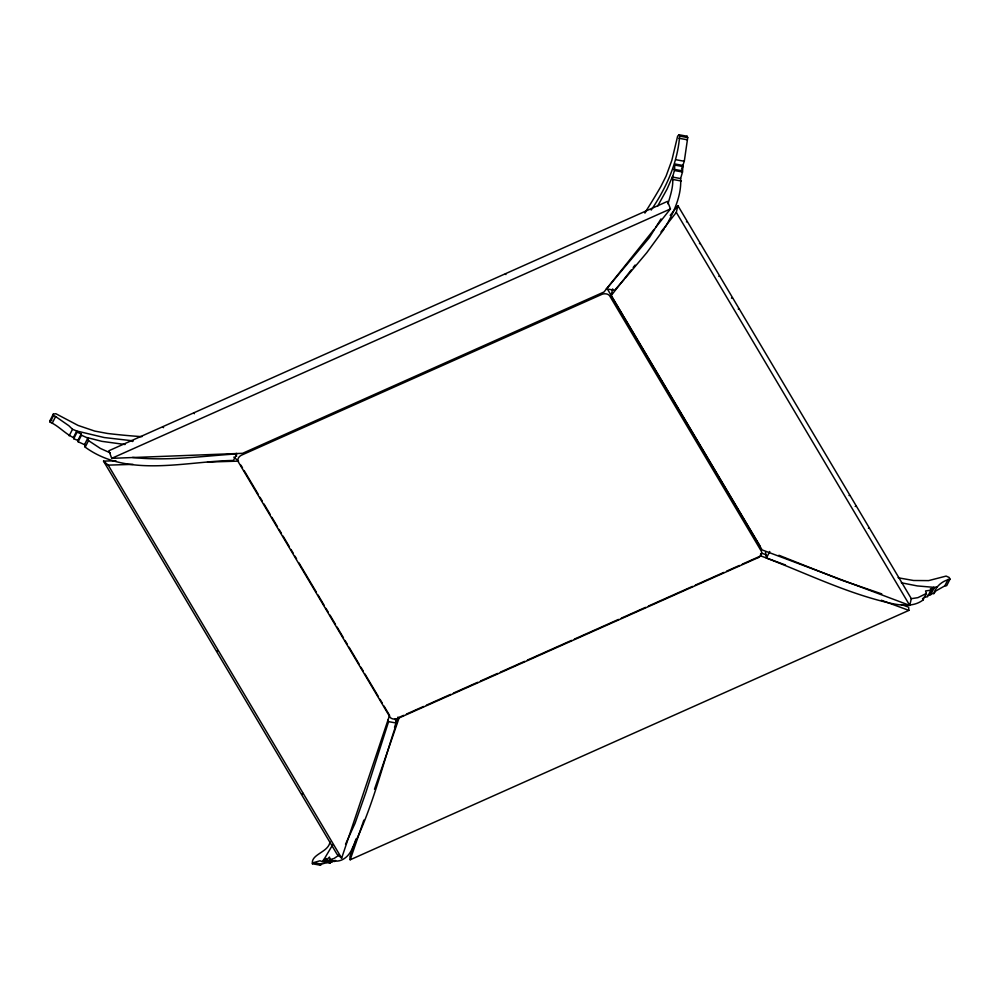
<?xml version="1.0" encoding="UTF-8"?>
<svg xmlns="http://www.w3.org/2000/svg" width="1000" height="1000" viewBox="0 0 1000 1000"><rect width="100%" height="100%" fill="white"/><g stroke="black" fill="none" stroke-linecap="round" stroke-linejoin="round"><path stroke-width="1.5" d="M651.175 210.087C666.35 187.75 677.513 163.075 679.638 136.113L679.025 134.775L677.625 136.175L671.825 160.425L666.112 176.038L660.913 186.425A546.9 210.575 -79.7 0 1 644.762 212.975M681.575 169.112L684.3 161.25L687.725 137.575L687.113 136.237L679.025 134.775M665.15 227.387C673.562 212.688 681.8 195.712 680.612 178.562L682.5 172L682.975 165.463L674.9 164L674.412 170.525L672.537 177.087C673.725 185.963 670.425 195.3 667.975 203.9M670.2 215.4L677.862 205.613L911.312 598.638L909.75 605.413L762.138 549.925L611.125 295.663L612.675 288.888M660.975 231.975L676.312 212.387L677.862 205.613M387.975 720.062L388.587 721.637L365.975 792.2L355.05 823.337L345.525 844.212M395.087 719.038L396.662 723.1C382.45 764.9 372.425 808.575 352.362 848.112C349.075 856.9 339.8 864.488 330.163 859.6L329.462 857.038L326.525 859.975L326.188 858.512L324.312 860.575L323.988 859.412L332.725 844.725M115.925 460.75L103.513 461.125L336.962 854.163L341.65 858.15L389.55 715.387L383.988 706.012M356 838.962L349.925 856.6L350.188 859.788L908.888 610.388L908.637 607.2L901.375 604.538M394.513 727.288L398.062 717M350.188 859.788L363.862 820.113M374.5 789.25L399.338 717.25L403.6 715.35M672.675 176.15L667.1 189.013L657.525 206.3M132.562 457.438C167.213 461.325 202.15 456.075 236.775 453.9L233.45 460.45C185.025 461.262 127.825 478.237 85.188 447.15L84.513 444.65L78.125 441.775L77.888 440.462L73.75 438.725L73.412 437.562C65.088 433.688 58.738 425.938 50.125 422.188L50 420.637L53.312 414.075L55.862 413.713L78.112 425.45L94.763 431.087L107.5 433.462A546.9 308.7 26.9 0 0 141.938 436.662M50.125 422.188L53.438 415.637L53.312 414.075M52.287 423.088L55.613 416.525L53.438 415.637M69.175 435.838L72.5 429.288L68.838 425.712L55.613 416.525M73.412 437.562L76.737 431L104.2 437.537L133.15 440.863M73.75 438.725L77.062 432.163L76.737 431L72.5 429.288M77.888 440.462L81.2 433.9L77.062 432.163M78.125 441.775L81.45 435.225L81.2 433.9M84.513 444.65L87.837 438.1L81.45 435.225M85.188 447.15L88.5 440.6L87.837 438.1M901.325 582.788L917.312 585.925L933.55 587.312L933.888 588.475L930.362 588.825L930.9 590.2L925.562 590.95L926.35 593.475L923.037 600.025C913.2 607.45 900.288 605.413 889.062 602.925C846.562 593.05 807 573.663 766.438 558.05L769.75 551.487M924.125 597.238L927.575 596.75L930.9 590.2M930.225 593.862L932.875 588.625M927.412 595.35L930.562 595.025L933.888 588.475M930.612 593.837L933.875 593.575C935.888 585.975 942.725 580.8 950 579.15L949.188 577.475L946.137 576.087L928.612 580.612L913.562 580.5L900.863 578.263A546.9 308.7 26.9 0 1 898.088 577.587M933.875 593.575L935.763 591L944.825 585.862L948.138 579.312M944.825 585.862L946.688 585.7L950 579.15M660.987 218.925L649.463 237.5L606.538 288.837L614.612 290.3L624.075 279.575M664.375 228.65L646.787 252.675L625.013 278.512M329.988 841.888C328.562 852.412 310.925 853.975 312.4 863.763L320.487 865.225L321.463 864.125L327.275 862.513M611.125 295.663L631.25 269.95M633.175 267.5L635.087 265.05M654.075 229.4L604.012 291.988L242.575 453.325L111.725 458.338L108.863 450.75L667.575 201.35L670.438 208.938L656 226.988M312.4 863.763L313.387 862.663L320.037 860.775L322.075 861.612L323.988 859.412M322.075 861.612L330.15 863.075L331.388 861.65M324.312 860.575L332.4 862.05L333.612 860.713M326.525 859.975L334.6 861.438L335.637 860.413M686.425 136.762L687.113 136.237M216.85 651.35L217.688 650.662M301.812 794.212L302.962 793.263M338.35 855.575L334.087 858.45L330.163 859.6M926.35 593.475L917.95 597.638L911.2 598.713M111.725 458.338L670.438 208.938M406.45 714.075L423.525 706.45M426.375 705.188L450.562 694.388M453.4 693.112L477.6 682.312M480.438 681.05L497.512 673.425M500.363 672.15L524.55 661.35M527.4 660.088L571.512 640.387M574.362 639.125L618.475 619.425M621.312 618.162L645.512 607.362M648.35 606.087L692.463 586.4M695.312 585.125L723.775 572.425M726.612 571.15L739.425 565.438M742.275 564.163L760.763 555.913L785.45 564.987M50 420.637L51.825 420.25M686.462 221.85L687.15 221.75M699.438 243.637L700.1 243.55M718.825 276.325L719.513 276.238M731.488 298.15L732.45 298.025M738.225 309L738.925 308.913M849 495.5L849.688 495.4M855.188 506.413L856.15 506.287M868.413 528.175L869.1 528.075M933.55 587.312L937.2 587.025M103.513 461.125L108.2 465.125L133.025 464.363M207.5 462.075L238.525 461.125L233.837 457.137M125.113 444.513L101.838 441.337L87.075 437.562M679.638 136.113L687.725 137.575M678.962 138.275L687.05 139.738M676.225 159.787L684.3 161.25M675.238 165.15L683.312 166.625M673.962 169.3L682.05 170.763M674.412 170.525L682.5 172M672.537 177.087L680.612 178.562M673.288 179.55L681.375 181.025M388.587 721.637L396.662 723.1M313.387 862.663L321.463 864.125M881.75 593.888L841.237 580.05L778.913 555.262M761.963 553.263L766.312 554.862M881.3 600.237L908.888 610.388M110.225 452.863L100.4 448.45L88.5 440.6M328.837 862.537L330.15 863.075M644.75 211.675L645.512 212.6M505.375 273.9L505.913 274.55M193.825 413.013L194.412 413.713M162.838 426.8L163.562 427.675M131.85 440.637L132.613 441.55M676.312 212.387L909.75 605.413M623.125 315.475L607.962 289.975A6.65 4.85 -16.2 0 0 606.388 288.663M623.9 316.788L759.725 545.525A6.675 4.875 -16.2 0 1 759.75 548.362M240.912 465.15L242.5 467.825M244.088 470.5L258.4 494.588M259.988 497.262L262.375 501.275M263.962 503.95L270.325 514.663M271.913 517.337L277.475 526.7M279.062 529.375L281.45 533.387M283.038 536.062L289.4 546.775M290.988 549.45L293.375 553.462M294.962 556.138L296.55 558.812M298.938 562.837L316.425 592.275M318.012 594.95L324.363 605.65M325.962 608.325L328.338 612.35M329.938 615.025L335.5 624.388M337.088 627.062L343.45 637.775M345.037 640.45L347.425 644.463M349.012 647.138L359.338 664.538M360.925 667.212L363.312 671.225M364.9 673.9L378.413 696.65M380.012 699.325L382.388 703.337M108.2 465.125L341.65 858.15M922.525 598.387L923.037 600.025M334.387 860.5L334.6 861.438M320.363 864.562L320.487 865.225M765.512 552.212L766.438 558.05M760.6 553.787L760.763 555.913M236.65 456.125A6.675 4.875 -16.2 0 1 236.262 453.325M758.425 557.513L397.962 718.45A6.65 4.85 -16.2 0 1 395.438 719.062A6.688 4.875 -16.2 0 1 390.213 717.463L238.35 461.962A6.675 4.875 -16.2 0 1 238.863 457.312A6.65 4.85 -16.2 0 1 241.713 455.075L602.225 294.212A6.688 4.875 -16.2 0 1 607.062 294.088A6.65 4.85 -16.2 0 1 609.65 295.812L761.425 551.362A6.675 4.875 -16.2 0 1 758.413 557.513"/></g></svg>
